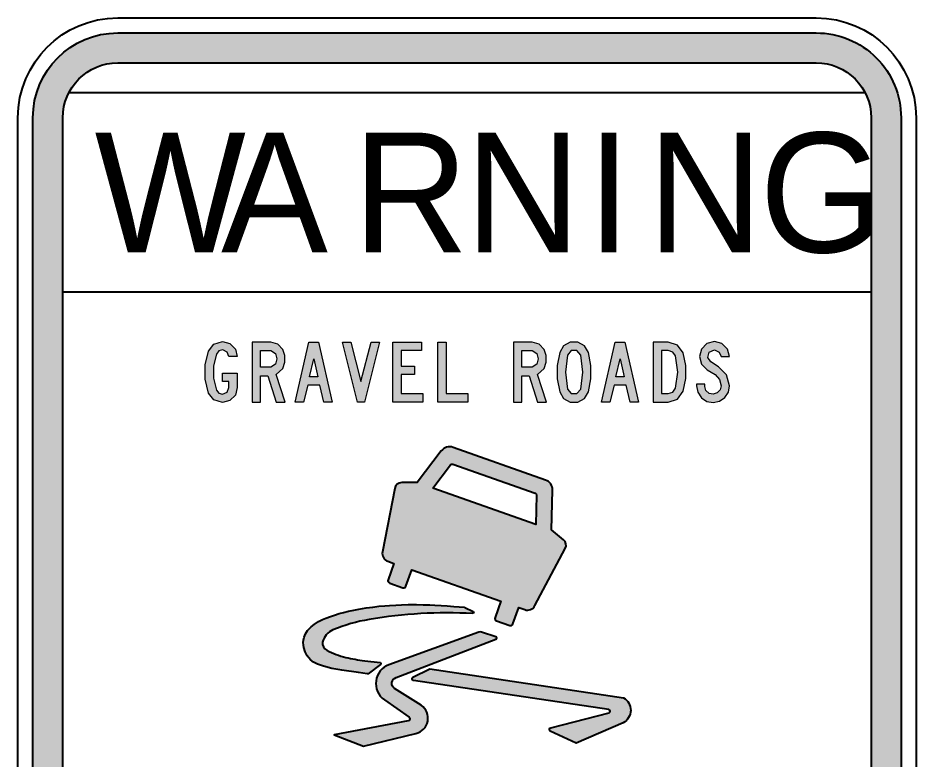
# Model space of a CAD drawing. Extents: x 140 to 359, y 73 to 259.
# Drawn here: x 140.3 to 230.3, y 184.6 to 258.9 of the extents above; entities that cross this region are included whole.
import ezdxf

# ---------------------------------------------------------------- set-up
doc = ezdxf.new("R2010")
doc.units = 0
for name, color, linetype in [('2', 1, 'CONTINUOUS'), ('L25', 1, 'CONTINUOUS'), ('L35', 3, 'CONTINUOUS')]:
    doc.layers.add(name, color=color, linetype=linetype)
doc.styles.add('DSERIES', font='Dseries.shx')

# ---------------------------------------------------------------- blocks, each defined once
blk = doc.blocks.new('BLK1')
at = {"layer": 'L35', "style": 'DSERIES'}
for s, p in [('W', (0, 0)), ('A', (12.669375, 0)), ('R', (25.88147727272728, 0)), ('N', (37.11750000000001, 0)), ('I', (49.31232954545456, 0)), ('N', (55.38715909090911, 0)), ('G', (66.62318181818185, 0))]:
    blk.add_text(s, height=12, dxfattribs=at).set_placement(p)

msp = doc.modelspace()

# ---------------------------------------------------------------- hatches: boundary and pattern name
at = {"layer": 'L25'}
h = msp.add_hatch(color=256, dxfattribs=at)
edge = h.paths.add_edge_path(flags=16)
edge.add_line((144.77934270235, 148.856653296154), (144.7793427023499, 248.8653577625395))
edge.add_arc((150.2793427023499, 248.8653577625395), 5.5, 90, 180, ccw=False)
edge.add_line((150.2793427023499, 254.3653577625395), (220.27934270235, 254.3653577625395))
edge.add_arc((220.27934270235, 248.8653577625395), 5.5, 0, 90, ccw=False)
edge.add_line((225.77934270235, 248.8653577625395), (225.7793427023499, 148.856653296154))
edge.add_arc((220.2793427023499, 148.856653296154), 5.5, -90, 0, ccw=False)
edge.add_line((220.2793427023499, 143.356653296154), (150.27934270235, 143.356653296154))
edge.add_arc((150.27934270235, 148.856653296154), 5.5, 180, 270, ccw=False)
edge = h.paths.add_edge_path()
edge.add_line((141.77934270235, 148.856653296154), (141.7793427023499, 248.8653577625395))
edge.add_arc((150.2793427023499, 248.8653577625395), 8.499999999999972, 89.99999999999977, 179.9999999999998, ccw=False)
edge.add_line((150.2793427023499, 257.3653577625395), (220.27934270235, 257.3653577625395))
edge.add_arc((220.27934270235, 248.8653577625395), 8.5, 2.2737367544323206e-13, 90.00000000000023, ccw=False)
edge.add_line((228.77934270235, 248.8653577625395), (228.7793427023499, 148.856653296154))
edge.add_arc((220.2793427023499, 148.856653296154), 8.5, -90, 0, ccw=False)
edge.add_line((220.2793427023499, 140.356653296154), (150.27934270235, 140.356653296154))
edge.add_arc((150.27934270235, 148.856653296154), 8.5, 180, 270, ccw=False)
h = msp.add_hatch(color=256, dxfattribs=at)
h.paths.add_polyline_path([(209.9569142891331, 221.1450595607365), (209.5408234256722, 221.2275280201612), (209.2296924196609, 221.5161676281476), (209.1172354295364, 221.9247613589336), (209.1172354295364, 222.1646696045326), (208.2775565699396, 222.1646696045326), (208.2775565699396, 221.9847384203333), (208.4050078254141, 221.3399850102858), (208.7686187601502, 220.7926943250129), (209.3121608790856, 220.4290833902768), (209.9569142891331, 220.3053807011398), (210.5904220001682, 220.4328319566143), (211.1227184200912, 220.8001914576879), (211.4713350894773, 221.3474821429608), (211.5762949469269, 221.9847384203333), (211.2726610735906, 223.0755712245416), (210.4967078417311, 223.904004385126), (209.717006043534, 224.3838208763241), (209.4021264711853, 224.8411459694974), (209.5633148236971, 225.3771909557578), (210.0768684119327, 225.5833621043195), (210.5341935051059, 225.3771909557578), (210.7366160873302, 224.9236144289221), (211.5762949469269, 224.9236144289221), (211.3776209310402, 225.6770762627567), (210.8303302457673, 226.2243669480296), (210.0768684119327, 226.4230409639163), (209.3271551444356, 226.2243669480296), (208.7761158928251, 225.6770762627567), (208.5774418769384, 224.9236144289221), (208.7873615918376, 224.1551583297375), (209.3571436751354, 223.6041190781271), (210.1368454733324, 223.124302586929), (210.5829248674932, 222.6294918303809), (210.7366160873302, 221.9847384203333), (210.635404796218, 221.5798932558849), (210.3542623209066, 221.2762593825485)])
h.paths.add_polyline_path([(189.9395700469598, 226.3630639025166), (189.9395700469598, 220.3653577625395), (190.7792489065566, 220.3653577625395), (190.7792489065566, 223.0043484641294), (191.4989736433538, 223.0043484641294), (192.3386525029506, 220.3653577625395), (193.2383084239472, 220.3653577625395), (192.3386525029506, 223.124302586929), (192.9984001783481, 223.7240732009267), (193.2120684595848, 224.3538323456243), (193.2120684595848, 225.0173285873592), (192.9984001783481, 225.6433391657193), (192.4998408554625, 226.1681384529673), (191.7988589503527, 226.3630639025166)])
h.paths.add_polyline_path([(192.2786754415509, 225.2234997359209), (192.4023781306879, 224.683706183323), (192.2786754415509, 224.1439126307251), (191.7988589503527, 223.8440273237262), (190.7792489065566, 223.8440273237262), (190.7792489065566, 225.5233850429198), (191.7988589503527, 225.5233850429198)], flags=16)
h.paths.add_polyline_path([(166.0949395742137, 225.2234997359209), (166.2186422633507, 224.683706183323), (166.0949395742137, 224.1439126307251), (165.6151230830155, 223.8440273237262), (164.5955130392194, 223.8440273237262), (164.5955130392194, 225.5233850429198), (165.6151230830155, 225.5233850429198)], flags=16)
h.paths.add_polyline_path([(163.7558341796227, 226.3630639025166), (163.7558341796227, 220.3653577625395), (164.5955130392194, 220.3653577625395), (164.5955130392194, 223.0043484641294), (165.3152377760167, 223.0043484641294), (166.1549166356135, 220.3653577625395), (167.05457255661, 220.3653577625395), (166.1549166356135, 223.124302586929), (166.8146643110109, 223.7240732009267), (167.0283325922476, 224.3538323456243), (167.0283325922476, 225.0173285873592), (166.8146643110109, 225.6433391657193), (166.3161049881253, 226.1681384529673), (165.6151230830155, 226.3630639025166)])
h.paths.add_polyline_path([(160.7644782423091, 220.3053807011398), (159.9210508163748, 220.5677803447638), (159.3850058301144, 221.2650136835361), (159.0476348597407, 222.6519832284058), (159.0476348597407, 224.0764384366503), (159.3850058301144, 225.46340798152), (159.9210508163748, 226.1606413202923), (160.7644782423091, 226.4230409639163), (161.5141915098062, 226.2243669480296), (162.0652307614166, 225.6770762627567), (162.2601562109659, 224.9236144289221), (161.4242259177066, 224.9236144289221), (161.2480432998448, 225.3696938230829), (160.8244553037089, 225.5833621043195), (160.4196101392604, 225.4896479458824), (160.1647076283114, 225.1635226745211), (159.8873137193375, 223.9752271455382), (159.8873137193375, 222.7531945195179), (160.1647076283114, 221.5648989905349), (160.393370174898, 221.2575165508611), (160.7644782423091, 221.1450595607365), (161.2293004681573, 221.3399850102858), (161.4242259177066, 221.804807236134), (161.4242259177066, 222.4045778501317), (160.7644782423091, 222.4045778501317), (160.7644782423091, 223.2442567097285), (162.2601562109659, 223.2442567097285), (162.2601562109659, 221.804807236134), (162.0652307614166, 221.0513454022994), (161.5141915098062, 220.5040547170265)])
h.paths.add_polyline_path([(170.3420652345849, 222.8843943413299), (169.5023863749881, 222.8843943413299), (169.9222258047865, 224.683706183323)], flags=16)
h.paths.add_polyline_path([(168.0629369013937, 220.3653577625395), (169.4424093135884, 226.3630639025166), (170.4020422959847, 226.3630639025166), (171.7815147081794, 220.3653577625395), (170.9418358485826, 220.3653577625395), (170.5219964187843, 222.0447154817331), (169.3224551907888, 222.0447154817331), (168.9026157609904, 220.3653577625395)])
h.paths.add_polyline_path([(174.2893055879573, 220.3653577625395), (172.789879052963, 226.3630639025166), (173.6295579125598, 226.3630639025166), (174.6491679563559, 222.4045778501317), (175.668778000152, 226.3630639025166), (176.5084568597488, 226.3630639025166), (175.0090303247545, 220.3653577625395)])
h.paths.add_polyline_path([(177.8541921749061, 220.3653577625395), (177.8541921749061, 226.3630639025166), (180.7330911220951, 226.3630639025166), (180.7330911220951, 225.5233850429198), (178.6938710345029, 225.5233850429198), (178.6938710345029, 223.9639814465258), (180.0133663852978, 223.9639814465258), (180.0133663852978, 223.124302586929), (178.6938710345029, 223.124302586929), (178.6938710345029, 221.2050366221363), (180.8530452448946, 221.2050366221363), (180.8530452448946, 220.3653577625395)])
h.paths.add_polyline_path([(182.3569847478045, 220.3653577625395), (182.3569847478045, 226.3630639025166), (183.1966636074013, 226.3630639025166), (183.1966636074013, 221.2050366221363), (185.355837817793, 221.2050366221363), (185.355837817793, 220.3653577625395)])
h.paths.add_polyline_path([(196.671995189084, 221.6548645826346), (196.8894120366582, 223.364210832528), (196.671995189084, 225.0735570824215), (196.300887121673, 225.5196364765823), (195.7236079057002, 225.5196364765823), (195.3524998382891, 225.0735570824215), (195.1388315570524, 223.364210832528), (195.3524998382891, 221.6548645826346), (195.7236079057002, 221.2087851884738), (196.300887121673, 221.2087851884738)], flags=16)
h.paths.add_polyline_path([(197.451696987281, 221.3849678063356), (197.7028509318926, 222.6969660244556), (197.7028509318926, 224.0314556406005), (197.451696987281, 225.3434538587205), (197.058097521845, 225.995704401443), (196.3946012801101, 226.3705610351915), (195.629893747263, 226.3705610351915), (194.9663975055281, 225.995704401443), (194.5727980400921, 225.3434538587205), (194.325392661818, 224.0314556406005), (194.325392661818, 222.6969660244556), (194.5727980400921, 221.3849678063356), (194.9663975055281, 220.7327172636131), (195.629893747263, 220.3578606298646), (196.3946012801101, 220.3578606298646), (197.058097521845, 220.7327172636131)])
h.paths.add_polyline_path([(201.0390749722548, 222.8843943413299), (200.199396112658, 222.8843943413299), (200.6192355424564, 224.683706183323)], flags=16)
h.paths.add_polyline_path([(198.7599466390635, 220.3653577625395), (200.1394190512582, 226.3630639025166), (201.0990520336546, 226.3630639025166), (202.4747758795118, 220.3653577625395), (201.635097019915, 220.3653577625395), (201.2152575901166, 222.0447154817331), (200.0194649284587, 222.0447154817331), (199.5996254986603, 220.3653577625395)])
h.paths.add_polyline_path([(204.783892743403, 221.2050366221363), (205.4436404188004, 221.2050366221363), (205.8934683792987, 221.3549792756357), (206.1633651555977, 221.7448301747343), (206.3920277021843, 223.364210832528), (206.1633651555977, 224.9835914903219), (205.8934683792987, 225.3734423894203), (205.4436404188004, 225.5233850429198), (204.783892743403, 225.5233850429198)], flags=16)
h.paths.add_polyline_path([(203.9442138838062, 220.3653577625395), (205.4436404188004, 220.3653577625395), (206.3695363041594, 220.6614945032009), (206.9430669537947, 221.4449448677354), (207.2242094291061, 222.715708856143), (207.2242094291061, 224.0127128089131), (206.9430669537947, 225.2834767973207), (206.3695363041594, 226.0669271618552), (205.4436404188004, 226.3630639025166), (203.9442138838062, 226.3630639025166)])
h = msp.add_hatch(color=256, dxfattribs=at)
edge = h.paths.add_edge_path(flags=16)
edge.add_line((181.8532236495174, 211.7334621621806), (183.6347126883119, 214.0746877469711))
edge.add_arc((183.8022244940605, 213.9472244013836), 0.2104925403274134, 70.55060005435922, 142.7317111398456, ccw=False)
edge.add_line((183.8723130891901, 214.1457053787245), (192.1176256952355, 211.2340793645028))
edge.add_arc((192.0475371001064, 211.0355983871607), 0.2104925403282178, -1.6305110308604753, 70.55060005461019, ccw=False)
edge.add_line((192.2579444129596, 211.0296090439816), (192.174234471297, 208.0888552154732))
edge.add_line((192.174234471297, 208.0888552154732), (181.8532236495174, 211.7334621621806))
edge = h.paths.add_edge_path()
edge.add_arc((183.5411380926126, 214.8207290806467), 1.052462701639888, 70.55060005457243, 142.7317111400611)
edge.add_line((182.7035790638654, 215.4580458085827), (180.2896073982836, 212.285614150938))
edge.add_line((180.2896073982836, 212.285614150938), (178.7345202398596, 212.2856141509376))
edge.add_arc((178.7345202398594, 211.5699395138223), 0.7156746371153133, 89.99999999997954, 169.0813656645526)
edge.add_line((178.0318013453635, 211.7054988791523), (176.8052516694253, 205.3472540598218))
edge.add_arc((177.6319797805968, 205.1877724535516), 0.8419701613119516, 169.081365664582, 250.5506000546441)
edge.add_line((177.3516254000812, 204.3938485441841), (177.9580344689778, 204.1797103417142))
edge.add_line((177.9580344689778, 204.1797103417142), (177.3762991294072, 202.5323182297753))
edge.add_arc((177.614476302217, 202.448211915621), 0.2525910483930113, 160.5506000546994, 250.5506000546852)
edge.add_line((177.5303699880627, 202.2100347428113), (178.8403444385191, 201.7474500149596))
edge.add_arc((178.9244507526738, 201.9856271877698), 0.2525910483936104, 250.5506000546243, 340.5506000546447)
edge.add_line((179.1626279254841, 201.9015208736151), (179.744363265055, 203.5489129855532))
edge.add_line((179.744363265055, 203.5489129855532), (188.6760072454408, 200.3949262047477))
edge.add_line((188.6760072454408, 200.3949262047477), (188.0942719058704, 198.7475340928101))
edge.add_arc((188.3324490786806, 198.6634277786554), 0.2525910483935473, 160.5506000546262, 250.550600054614)
edge.add_line((188.2483427645258, 198.4252506058452), (189.5583172149825, 197.9626658779941))
edge.add_arc((189.6424235291371, 198.2008430508046), 0.2525910483937949, 250.5506000546802, 340.5506000546862)
edge.add_line((189.8806007019476, 198.11673673665), (190.4623360415182, 199.7641288485871))
edge.add_line((190.4623360415182, 199.7641288485871), (191.0687451104148, 199.5499906461168))
edge.add_arc((191.3490994909303, 200.3439145554847), 0.8419701613123574, 250.5506000546513, 332.0198344447218)
edge.add_line((192.0926518105291, 199.9488908845995), (195.1307210076234, 205.6674428729755))
edge.add_arc((194.4987015359648, 206.0032129932286), 0.7156746371155055, 332.0198344446632, 411.1012001092265)
edge.add_line((194.9481071030805, 206.5601912894447), (193.7378507225308, 207.5367032267163))
edge.add_line((193.7378507225308, 207.5367032267163), (193.8512802317223, 211.521513833394))
edge.add_arc((192.7992436674568, 211.5514605492901), 1.052462701640581, 358.3694889691293, 430.5506000545907)
edge.add_line((193.1496866431024, 212.5438654359998), (183.8915810682583, 215.8131339673556))
h = msp.add_hatch(color=256, dxfattribs=at)
edge = h.paths.add_edge_path()
edge.add_line((175.2821719262695, 193.1064564735151), (174.4170277208531, 193.2321958824194))
edge.add_line((174.4170277208531, 193.2321958824194), (172.7297310446684, 193.4800699978935))
edge.add_line((172.7297310446684, 193.4800699978935), (171.7408319427718, 193.6601007644385))
edge.add_line((171.7408319427718, 193.6601007644385), (170.9027459974972, 193.8715962916789))
edge.add_line((170.9027459974972, 193.8715962916789), (170.2837387301928, 194.0923547437819))
edge.add_line((170.2837387301928, 194.0923547437819), (169.8962847927919, 194.2962802794801))
edge.add_line((169.8962847927919, 194.2962802794801), (169.5911427908858, 194.5286574567756))
edge.add_line((169.5911427908858, 194.5286574567756), (169.2707311390573, 194.9058463749931))
edge.add_line((169.2707311390573, 194.9058463749931), (169.0545422166099, 195.3128535944733))
edge.add_line((169.0545422166099, 195.3128535944733), (168.9172299898304, 195.7639619113963))
edge.add_line((168.9172299898304, 195.7639619113963), (168.8830752724785, 195.9855404275828))
edge.add_line((168.8830752724785, 195.9855404275828), (168.8706419625355, 196.2594650183374))
edge.add_line((168.8706419625355, 196.2594650183374), (168.8862990688281, 196.4831306912284))
edge.add_line((168.8862990688281, 196.4831306912284), (168.9499314020003, 196.7875569914245))
edge.add_line((168.9499314020003, 196.7875569914245), (169.0900653281913, 197.1256403566756))
edge.add_line((169.0900653281913, 197.1256403566756), (169.297470944787, 197.4438515260308))
edge.add_line((169.297470944787, 197.4438515260308), (169.6482332638964, 197.8201637188911))
edge.add_line((169.6482332638964, 197.8201637188911), (169.9572379051798, 198.0716562637197))
edge.add_line((169.9572379051798, 198.0716562637197), (170.3896636325614, 198.3496879351555))
edge.add_line((170.3896636325614, 198.3496879351555), (170.7995012636231, 198.5587426282647))
edge.add_line((170.7995012636231, 198.5587426282647), (171.1462520302638, 198.7072732461161))
edge.add_line((171.1462520302638, 198.7072732461161), (171.5909543872224, 198.8724770593785))
edge.add_line((171.5909543872224, 198.8724770593785), (172.0007448670189, 199.0088777376335))
edge.add_line((172.0007448670189, 199.0088777376335), (172.464838668874, 199.1489605014502))
edge.add_line((172.464838668874, 199.1489605014502), (172.8921176150847, 199.2654723597521))
edge.add_line((172.8921176150847, 199.2654723597521), (173.3913137709487, 199.3877284641055))
edge.add_line((173.3913137709487, 199.3877284641055), (173.9530530756065, 199.5090404918329))
edge.add_line((173.9530530756065, 199.5090404918329), (174.4556135176037, 199.6043843429979))
edge.add_line((174.4556135176037, 199.6043843429979), (175.179690695867, 199.722328224348))
edge.add_line((175.179690695867, 199.722328224348), (175.8530928449877, 199.8140155094088))
edge.add_line((175.8530928449877, 199.8140155094088), (176.4415555702381, 199.8814245700846))
edge.add_line((176.4415555702381, 199.8814245700846), (177.057642451071, 199.9397985831219))
edge.add_line((177.057642451071, 199.9397985831219), (177.527710161407, 199.9761929582392))
edge.add_line((177.527710161407, 199.9761929582392), (178.1489138020555, 200.0137954615318))
edge.add_line((178.1489138020555, 200.0137954615318), (178.7001890883251, 200.0374399315681))
edge.add_line((178.7001890883251, 200.0374399315681), (179.3803691334024, 200.0544003576809))
edge.add_line((179.3803691334024, 200.0544003576809), (180.2339184861205, 200.057245512808))
edge.add_line((180.2339184861205, 200.057245512808), (180.8995068323384, 200.0457241677922))
edge.add_line((180.8995068323384, 200.0457241677922), (181.5567272649577, 200.0231004632427))
edge.add_line((181.5567272649577, 200.0231004632427), (182.0719491427605, 199.9984829644761))
edge.add_line((182.0719491427605, 199.9984829644761), (182.6954681131789, 199.9619579255508))
edge.add_line((182.6954681131789, 199.9619579255508), (183.2760956559355, 199.9226015719915))
edge.add_line((183.2760956559355, 199.9226015719915), (183.9559454315827, 199.8717054531641))
edge.add_line((183.9559454315827, 199.8717054531641), (184.4881827289283, 199.8294835504715))
edge.add_line((184.4881827289283, 199.8294835504715), (185.0218028433057, 199.7861301873484))
edge.add_arc((185.0133502198815, 199.6825274936485), 0.10394693350272, 63.43267902525071, 85.3357452950562, ccw=False)
edge.add_line((185.059840384883, 199.7754986157389), (185.8970708760834, 199.3568419106175))
edge.add_arc((185.850580711116, 199.263870788518), 0.1039469334956101, -91.55001264020302, 63.432679044363226, ccw=False)
edge.add_arc((183.3333277729198, 152.604553134274), 46.62326135154704, 86.90847883430546, 99.69307146961714)
edge.add_arc((178.3745361171087, 181.4947786153165), 17.31058108770311, 99.61447318315636, 112.1556036728737)
edge.add_arc((172.561881894301, 195.866249154584), 1.80853392781854, 113.307276342868, 166.1648579155882)
edge.add_arc((171.6211297796378, 196.203149848457), 0.820894718316534, 173.3142013117886, 242.0658222501535)
edge.add_arc((174.9560301018074, 202.5167193025968), 7.96111223972833, 242.1471215182778, 256.8130114250544)
edge.add_arc((177.2882531176626, 212.2670594035829), 17.98645233951371, 256.6652642954088, 262.770812682853)
edge.add_line((175.0248628633191, 194.4235863022458), (176.5672625543627, 194.2405150791278))
edge.add_arc((176.5550108351581, 194.1372926960914), 0.103946933495815, -53.582731868477026, 83.23109066385132, ccw=False)
edge.add_line((176.6167201217103, 194.0536450485669), (175.3588436773142, 193.1256732495758))
edge.add_arc((175.2971343907614, 193.2093208971012), 0.1039469334967437, 261.72390725240007, 306.4172681314802, ccw=False)
h = msp.add_hatch(color=256, dxfattribs=at)
edge = h.paths.add_edge_path()
edge.add_arc((179.8056688830089, 188.6686966584131), 1.565368338191556, 282.4516959238755, 415.5281098497726)
edge.add_line((180.6916702500516, 189.959192536675), (178.0244204354298, 191.6317420971201))
edge.add_arc((178.3865490723462, 192.1490687213417), 0.6314776209838556, 109.92558065960529, 235.007979804316, ccw=False)
edge.add_line((178.1713419262182, 192.7427436071663), (188.1713683915708, 196.5857549381624))
edge.add_arc((188.1283269623453, 196.7044899153274), 0.1262955241968088, 289.9255806595559, 433.3007557620198)
edge.add_line((188.1646177141881, 196.8254590881064), (186.7408284218018, 197.3043689017197))
edge.add_arc((186.6198592489923, 196.9011383257899), 0.4209850806559289, 73.30075576202866, 109.925580659566)
edge.add_line((186.4763878182405, 197.2969215830064), (177.4615398468415, 194.0290391931203))
edge.add_arc((178.1430291429139, 192.1490687213417), 1.999679133116238, 109.925580659602, 235.0079798043151)
edge.add_line((176.9962884593448, 190.5108677446395), (179.4759941481443, 188.7750737626661))
edge.add_arc((179.3552846025053, 188.6026315545921), 0.2104925403282197, -79.38034472128089, 55.00797980428831, ccw=False)
edge.add_line((179.3940759644106, 188.395744291148), (171.964686279049, 187.0027337247942))
edge.add_line((171.964686279049, 187.0027337247942), (174.9234539532664, 185.8731917822865))
edge.add_line((174.9234539532664, 185.8731917822865), (180.1431880563582, 187.1401487063245))
h = msp.add_hatch(color=256, dxfattribs=at)
edge = h.paths.add_edge_path()
edge.add_arc((199.4736467233952, 189.3579759084965), 0.1683940322624729, 283.6269948595339, 441.5373863480665)
edge.add_line((199.4984282681733, 189.5245364834836), (179.9098443096898, 192.45202529972))
edge.add_arc((179.9346258544676, 192.6185858747067), 0.1683940322619746, 120.17321764148559, 261.5373863481394, ccw=False)
edge.add_line((179.8499883372658, 192.7641641724827), (181.5636653121583, 193.6241204894532))
edge.add_line((181.5636653121583, 193.6241204894532), (200.9686207648018, 190.7020791186473))
edge.add_arc((200.25207919405, 189.4656408539875), 1.429059622594622, -61.02866691333293, 59.90682018775112, ccw=False)
edge.add_line((200.9442756034521, 188.2154106608866), (196.2194425977304, 186.1739863655076))
edge.add_line((196.2194425977304, 186.1739863655076), (193.6119076277232, 187.3679926018869))
edge.add_arc((193.7169918557865, 187.5256189440211), 0.1894432862950374, 103.62699485953362, 236.30993248059082, ccw=False)
edge.add_line((193.6723590126828, 187.7097294218292), (199.5133203617098, 189.1943221504446))

# ---------------------------------------------------------------- linework, layer by layer
at = {"layer": '2'}
for points in [[(141.77934270235, 148.856653296154), (141.7793427023499, 248.8653577625395, -0.4142135623730951), (150.2793427023499, 257.3653577625395), (220.27934270235, 257.3653577625395, -0.4142135623730951), (228.77934270235, 248.8653577625395), (228.7793427023499, 148.856653296154, -0.4142135623730951), (220.2793427023499, 140.356653296154), (150.27934270235, 140.356653296154, -0.4142135623730951)], [(144.77934270235, 148.856653296154), (144.7793427023499, 248.8653577625395, -0.4142135623730951), (150.2793427023499, 254.3653577625395), (220.27934270235, 254.3653577625395, -0.4142135623730951), (225.77934270235, 248.8653577625395), (225.7793427023499, 148.856653296154, -0.4142135623730951), (220.2793427023499, 143.356653296154), (150.27934270235, 143.356653296154, -0.4142135623730951)], [(183.8915810682583, 215.8131339673556, 0.3257935955012428), (182.7035790638654, 215.4580458085827), (180.2896073982836, 212.285614150938), (178.7345202398596, 212.2856141509376, 0.3594375276627016), (178.0318013453635, 211.7054988791523), (176.8052516694253, 205.3472540598218, 0.3712473171965299), (177.3516254000812, 204.3938485441841), (177.9580344689778, 204.1797103417142), (177.3762991294072, 202.5323182297753, 0.4142135623730227), (177.5303699880627, 202.2100347428113), (178.8403444385191, 201.7474500149596, 0.4142135623731609), (179.1626279254841, 201.9015208736151), (179.744363265055, 203.5489129855532), (188.6760072454408, 200.3949262047477), (188.0942719058704, 198.7475340928101, 0.4142135623730227), (188.2483427645258, 198.4252506058452), (189.5583172149825, 197.9626658779941, 0.4142135623731535), (189.8806007019476, 198.11673673665), (190.4623360415182, 199.7641288485871), (191.0687451104148, 199.5499906461168, 0.3712473171965722), (192.0926518105291, 199.9488908845995), (195.1307210076234, 205.6674428729755, 0.3594375276626592), (194.9481071030805, 206.5601912894447), (193.7378507225308, 207.5367032267163), (193.8512802317223, 211.521513833394, 0.3257935955011139), (193.1496866431024, 212.5438654359998)], [(181.8532236495174, 211.7334621621806), (183.6347126883119, 214.0746877469711, -0.3257935955012405), (183.8723130891901, 214.1457053787245), (192.1176256952355, 211.2340793645028, -0.3257935955011296), (192.2579444129596, 211.0296090439816), (192.174234471297, 208.0888552154732)], [(175.2821719262695, 193.1064564735151), (174.4170277208531, 193.2321958824194), (172.7297310446684, 193.4800699978935), (171.7408319427718, 193.6601007644385), (170.9027459974972, 193.8715962916789), (170.2837387301928, 194.0923547437819), (169.8962847927919, 194.2962802794801), (169.5911427908858, 194.5286574567756), (169.2707311390573, 194.9058463749931), (169.0545422166099, 195.3128535944733), (168.9172299898304, 195.7639619113963), (168.8830752724785, 195.9855404275828), (168.8706419625355, 196.2594650183374), (168.8862990688281, 196.4831306912284), (168.9499314020003, 196.7875569914245), (169.0900653281913, 197.1256403566756), (169.297470944787, 197.4438515260308), (169.6482332638964, 197.8201637188911), (169.9572379051798, 198.0716562637197), (170.3896636325614, 198.3496879351555), (170.7995012636231, 198.5587426282647), (171.1462520302638, 198.7072732461161), (171.5909543872224, 198.8724770593785), (172.0007448670189, 199.0088777376335), (172.464838668874, 199.1489605014502), (172.8921176150847, 199.2654723597521), (173.3913137709487, 199.3877284641055), (173.9530530756065, 199.5090404918329), (174.4556135176037, 199.6043843429979), (175.179690695867, 199.722328224348), (175.8530928449877, 199.8140155094088), (176.4415555702381, 199.8814245700846), (177.057642451071, 199.9397985831219), (177.527710161407, 199.9761929582392), (178.1489138020555, 200.0137954615318), (178.7001890883251, 200.0374399315681), (179.3803691334024, 200.0544003576809), (180.2339184861205, 200.057245512808), (180.8995068323384, 200.0457241677922), (181.5567272649577, 200.0231004632427), (182.0719491427605, 199.9984829644761), (182.6954681131789, 199.9619579255508), (183.2760956559355, 199.9226015719915), (183.9559454315827, 199.8717054531641), (184.4881827289283, 199.8294835504715), (185.0218028433057, 199.7861301873484, -0.09586219092448593), (185.059840384883, 199.7754986157389), (185.8970708760834, 199.3568419106175, -0.8024606906445502), (185.8477689960076, 199.1599618897591, 0.05584124261409572), (175.4833607978109, 198.5622131872441, 0.05477568888766404), (171.8463134928367, 197.527199735094, 0.2348129669085091), (170.8058175254812, 196.2987221602527, 0.3093204036788311), (171.2365759766375, 195.4779005732709, 0.06407950860353145), (173.1398633813564, 194.765535745418, 0.0266467846745165), (175.0248628633191, 194.4235863022458), (176.5672625543627, 194.2405150791278, -0.6796874695056485), (176.6167201217103, 194.0536450485669), (175.3588436773142, 193.1256732495758, -0.1975218329354789)], [(180.1431880563582, 187.1401487063245, 0.6561055716858354), (180.6916702500516, 189.959192536675), (178.0244204354298, 191.6317420971201, -0.6073069269731758), (178.1713419262182, 192.7427436071663), (188.1713683915708, 196.5857549381624, 0.7223853167383837), (188.1646177141881, 196.8254590881064), (186.7408284218018, 197.3043689017197, 0.1611803587523173), (186.4763878182405, 197.2969215830064), (177.4615398468415, 194.0290391931203, 0.6073069269731758), (176.9962884593448, 190.5108677446395), (179.4759941481443, 188.7750737626661, -0.6643249822213008), (179.3940759644106, 188.395744291148), (171.964686279049, 187.0027337247942), (174.9234539532664, 185.8731917822865)], [(199.5133203617098, 189.1943221504446, 0.8236799162522428), (199.4984282681733, 189.5245364834836), (179.9098443096898, 192.45202529972, -0.709115440163362), (179.8499883372658, 192.7641641724827), (181.5636653121583, 193.6241204894532), (200.9686207648018, 190.7020791186473, -0.5828055991161007), (200.9442756034521, 188.2154106608866), (196.2194425977304, 186.1739863655076), (193.6119076277232, 187.3679926018869, -0.6536524020510306), (193.6723590126828, 187.7097294218292)]]:
    msp.add_lwpolyline(points, format="xyb", close=True, dxfattribs=at)
at = {"layer": 'L25', "lineweight": 0}
for points in [[(160.7644782423091, 220.3053807011398), (159.9210508163748, 220.5677803447638), (159.3850058301144, 221.2650136835361), (159.0476348597407, 222.6519832284058), (159.0476348597407, 224.0764384366503), (159.3850058301144, 225.46340798152), (159.9210508163748, 226.1606413202923), (160.7644782423091, 226.4230409639163), (161.5141915098062, 226.2243669480296), (162.0652307614166, 225.6770762627567), (162.2601562109659, 224.9236144289221), (161.4242259177066, 224.9236144289221), (161.2480432998448, 225.3696938230829), (160.8244553037089, 225.5833621043195), (160.4196101392604, 225.4896479458824), (160.1647076283114, 225.1635226745211), (159.8873137193375, 223.9752271455382), (159.8873137193375, 222.7531945195179), (160.1647076283114, 221.5648989905349), (160.393370174898, 221.2575165508611), (160.7644782423091, 221.1450595607365), (161.2293004681573, 221.3399850102858), (161.4242259177066, 221.804807236134), (161.4242259177066, 222.4045778501317), (160.7644782423091, 222.4045778501317), (160.7644782423091, 223.2442567097285), (162.2601562109659, 223.2442567097285), (162.2601562109659, 221.804807236134), (162.0652307614166, 221.0513454022994), (161.5141915098062, 220.5040547170265)], [(163.7558341796227, 226.3630639025166), (163.7558341796227, 220.3653577625395), (164.5955130392194, 220.3653577625395), (164.5955130392194, 223.0043484641294), (165.3152377760167, 223.0043484641294), (166.1549166356135, 220.3653577625395), (167.05457255661, 220.3653577625395), (166.1549166356135, 223.124302586929), (166.8146643110109, 223.7240732009267), (167.0283325922476, 224.3538323456243), (167.0283325922476, 225.0173285873592), (166.8146643110109, 225.6433391657193), (166.3161049881253, 226.1681384529673), (165.6151230830155, 226.3630639025166)], [(189.9395700469598, 226.3630639025166), (189.9395700469598, 220.3653577625395), (190.7792489065566, 220.3653577625395), (190.7792489065566, 223.0043484641294), (191.4989736433538, 223.0043484641294), (192.3386525029506, 220.3653577625395), (193.2383084239472, 220.3653577625395), (192.3386525029506, 223.124302586929), (192.9984001783481, 223.7240732009267), (193.2120684595848, 224.3538323456243), (193.2120684595848, 225.0173285873592), (192.9984001783481, 225.6433391657193), (192.4998408554625, 226.1681384529673), (191.7988589503527, 226.3630639025166)], [(209.9569142891331, 221.1450595607365), (209.5408234256722, 221.2275280201612), (209.2296924196609, 221.5161676281476), (209.1172354295364, 221.9247613589336), (209.1172354295364, 222.1646696045326), (208.2775565699396, 222.1646696045326), (208.2775565699396, 221.9847384203333), (208.4050078254141, 221.3399850102858), (208.7686187601502, 220.7926943250129), (209.3121608790856, 220.4290833902768), (209.9569142891331, 220.3053807011398), (210.5904220001682, 220.4328319566143), (211.1227184200912, 220.8001914576879), (211.4713350894773, 221.3474821429608), (211.5762949469269, 221.9847384203333), (211.2726610735906, 223.0755712245416), (210.4967078417311, 223.904004385126), (209.717006043534, 224.3838208763241), (209.4021264711853, 224.8411459694974), (209.5633148236971, 225.3771909557578), (210.0768684119327, 225.5833621043195), (210.5341935051059, 225.3771909557578), (210.7366160873302, 224.9236144289221), (211.5762949469269, 224.9236144289221), (211.3776209310402, 225.6770762627567), (210.8303302457673, 226.2243669480296), (210.0768684119327, 226.4230409639163), (209.3271551444356, 226.2243669480296), (208.7761158928251, 225.6770762627567), (208.5774418769384, 224.9236144289221), (208.7873615918376, 224.1551583297375), (209.3571436751354, 223.6041190781271), (210.1368454733324, 223.124302586929), (210.5829248674932, 222.6294918303809), (210.7366160873302, 221.9847384203333), (210.635404796218, 221.5798932558849), (210.3542623209066, 221.2762593825485)], [(166.0949395742137, 225.2234997359209), (166.2186422633507, 224.683706183323), (166.0949395742137, 224.1439126307251), (165.6151230830155, 223.8440273237262), (164.5955130392194, 223.8440273237262), (164.5955130392194, 225.5233850429198), (165.6151230830155, 225.5233850429198)], [(192.2786754415509, 225.2234997359209), (192.4023781306879, 224.683706183323), (192.2786754415509, 224.1439126307251), (191.7988589503527, 223.8440273237262), (190.7792489065566, 223.8440273237262), (190.7792489065566, 225.5233850429198), (191.7988589503527, 225.5233850429198)]]:
    msp.add_lwpolyline(points, close=True, dxfattribs=at)
for points in [[(168.0629369013937, 220.3653577625395), (169.4424093135884, 226.3630639025166), (170.4020422959847, 226.3630639025166), (171.7815147081794, 220.3653577625395), (170.9418358485826, 220.3653577625395), (170.5219964187843, 222.0447154817331), (169.3224551907888, 222.0447154817331), (168.9026157609904, 220.3653577625395), (168.0629369013937, 220.3653577625395), (168.0629369013937, 220.3653577625395)], [(174.2893055879573, 220.3653577625395), (172.789879052963, 226.3630639025166), (173.6295579125598, 226.3630639025166), (174.6491679563559, 222.4045778501317), (175.668778000152, 226.3630639025166), (176.5084568597488, 226.3630639025166), (175.0090303247545, 220.3653577625395), (174.2893055879573, 220.3653577625395), (174.2893055879573, 220.3653577625395)], [(177.8541921749061, 220.3653577625395), (177.8541921749061, 226.3630639025166), (180.7330911220951, 226.3630639025166), (180.7330911220951, 225.5233850429198), (178.6938710345029, 225.5233850429198), (178.6938710345029, 223.9639814465258), (180.0133663852978, 223.9639814465258), (180.0133663852978, 223.124302586929), (178.6938710345029, 223.124302586929), (178.6938710345029, 221.2050366221363), (180.8530452448946, 221.2050366221363), (180.8530452448946, 220.3653577625395), (177.8541921749061, 220.3653577625395), (177.8541921749061, 220.3653577625395)], [(182.3569847478045, 220.3653577625395), (182.3569847478045, 226.3630639025166), (183.1966636074013, 226.3630639025166), (183.1966636074013, 221.2050366221363), (185.355837817793, 221.2050366221363), (185.355837817793, 220.3653577625395), (182.3569847478045, 220.3653577625395), (182.3569847478045, 220.3653577625395)], [(197.451696987281, 221.3849678063356), (197.7028509318926, 222.6969660244556), (197.7028509318926, 224.0314556406005), (197.451696987281, 225.3434538587205), (197.058097521845, 225.995704401443), (196.3946012801101, 226.3705610351915), (195.629893747263, 226.3705610351915), (194.9663975055281, 225.995704401443), (194.5727980400921, 225.3434538587205), (194.325392661818, 224.0314556406005), (194.325392661818, 222.6969660244556), (194.5727980400921, 221.3849678063356), (194.9663975055281, 220.7327172636131), (195.629893747263, 220.3578606298646), (196.3946012801101, 220.3578606298646), (197.058097521845, 220.7327172636131), (197.451696987281, 221.3849678063356), (197.451696987281, 221.3849678063356)], [(198.7599466390635, 220.3653577625395), (200.1394190512582, 226.3630639025166), (201.0990520336546, 226.3630639025166), (202.4747758795118, 220.3653577625395), (201.635097019915, 220.3653577625395), (201.2152575901166, 222.0447154817331), (200.0194649284587, 222.0447154817331), (199.5996254986603, 220.3653577625395), (198.7599466390635, 220.3653577625395), (198.7599466390635, 220.3653577625395)], [(203.9442138838062, 220.3653577625395), (205.4436404188004, 220.3653577625395), (206.3695363041594, 220.6614945032009), (206.9430669537947, 221.4449448677354), (207.2242094291061, 222.715708856143), (207.2242094291061, 224.0127128089131), (206.9430669537947, 225.2834767973207), (206.3695363041594, 226.0669271618552), (205.4436404188004, 226.3630639025166), (203.9442138838062, 226.3630639025166), (203.9442138838062, 220.3653577625395), (203.9442138838062, 220.3653577625395)], [(196.671995189084, 221.6548645826346), (196.8894120366582, 223.364210832528), (196.671995189084, 225.0735570824215), (196.300887121673, 225.5196364765823), (195.7236079057002, 225.5196364765823), (195.3524998382891, 225.0735570824215), (195.1388315570524, 223.364210832528), (195.3524998382891, 221.6548645826346), (195.7236079057002, 221.2087851884738), (196.300887121673, 221.2087851884738), (196.671995189084, 221.6548645826346), (196.671995189084, 221.6548645826346)], [(204.783892743403, 221.2050366221363), (205.4436404188004, 221.2050366221363), (205.8934683792987, 221.3549792756357), (206.1633651555977, 221.7448301747343), (206.3920277021843, 223.364210832528), (206.1633651555977, 224.9835914903219), (205.8934683792987, 225.3734423894203), (205.4436404188004, 225.5233850429198), (204.783892743403, 225.5233850429198), (204.783892743403, 221.2050366221363), (204.783892743403, 221.2050366221363)], [(170.3420652345849, 222.8843943413299), (169.5023863749881, 222.8843943413299), (169.9222258047865, 224.683706183323), (170.3420652345849, 222.8843943413299), (170.3420652345849, 222.8843943413299)], [(201.0390749722548, 222.8843943413299), (200.199396112658, 222.8843943413299), (200.6192355424564, 224.683706183323), (201.0390749722548, 222.8843943413299), (201.0390749722548, 222.8843943413299)]]:
    msp.add_lwpolyline(points, dxfattribs=at)
at = {"layer": 'L35'}
for p, q in [((225.1783221879163, 251.3653577625395), (145.3803632167836, 251.3653577625395)), ((225.77934270235, 231.3653577625394), (144.7793427023499, 231.3653577625394))]:
    msp.add_line(p, q, dxfattribs=at)
msp.add_lwpolyline([(140.27934270235, 148.856653296154), (140.2793427023499, 248.8653577625395, -0.414213562373095), (150.2793427023499, 258.8653577625395), (220.27934270235, 258.8653577625395, -0.414213562373095), (230.27934270235, 248.8653577625395), (230.2793427023499, 148.856653296154, -0.4142135623730948), (220.2793427023499, 138.856653296154), (150.27934270235, 138.856653296154, -0.414213562373095)], format="xyb", close=True, dxfattribs=at)

# ---------------------------------------------------------------- block references
msp.add_blockref('BLK1', (147.967751793259, 235.3653577625395), dxfattribs=at)

doc.saveas('drawing.dxf')
